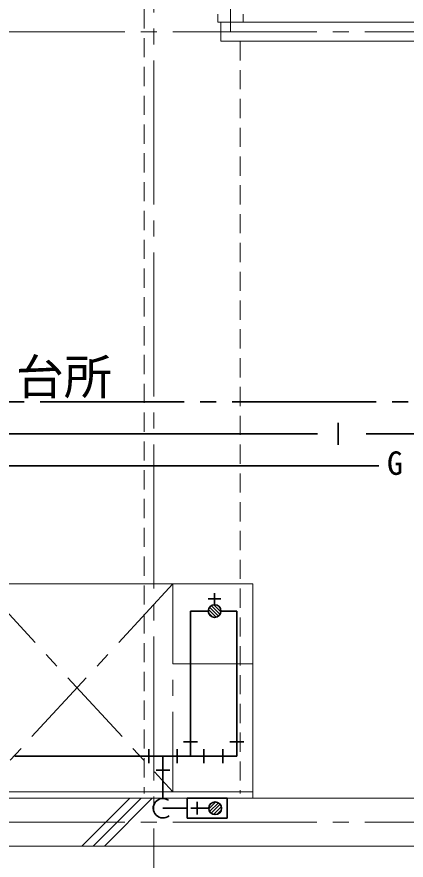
# Model space of a CAD drawing. Units: millimetres at full size, sheet at 1:50; details may follow other scales. Extents: x -9674 to 9699, y -6794 to 6791.
# Drawn here: x -2941 to -1723, y -2711 to -76 of the extents above; entities that cross this region are included whole.
import ezdxf
from ezdxf.enums import TextEntityAlignment as Align

# ---------------------------------------------------------------- set-up
doc = ezdxf.new("R2010")
doc.units = ezdxf.units.MM
doc.header["$LTSCALE"] = 50
for name, pattern in [('CHAIN1', [8, 5, -1, 1, -1]), ('CHAIN2', [12, 9, -1, 1, -1]), ('DASHED1', [1.8, 1.2, -0.6])]:
    doc.linetypes.add(name, pattern=pattern)
for name, color, linetype, lineweight in [('1-0_芯', 134, 'CHAIN2', 9), ('1-1_躯体', 134, 'Continuous', 9), ('1-2_間仕切', 134, 'Continuous', 9), ('1-3_建具', 134, 'Continuous', 9), ('1-5_設備', 134, 'Continuous', 9), ('1-8_ハッチ', 134, 'Continuous', 9), ('1-C_梁', 134, 'DASHED1', 9), ('2-3_建具', 4, 'Continuous', 35), ('2-9_金物', 1, 'CHAIN2', 35), ('2-A_文字', 6, 'Continuous', 35)]:
    doc.layers.add(name, color=color, linetype=linetype, lineweight=lineweight)
doc.layers.add('1-A_文字', color=134, linetype='Continuous')
doc.styles.add('ＭＳ ゴシック', font='')
doc.styles.get('ＭＳ ゴシック').set_extended_font_data('MS Gothic')

msp = doc.modelspace()

# ---------------------------------------------------------------- linework, layer by layer
at = {"layer": '1-0_芯'}
for p, q in [((-2512.5, 4587.68), (-2512.5, -3842.32)), ((-2272.5, 787.68), (-2272.5, -122.32)), ((-8452.5, -122.32), (8157.5, -122.32)), ((-8452.5, -2592.32), (8157.5, -2592.32))]:
    msp.add_line(p, q, dxfattribs=at)
at = {"layer": '1-1_躯体'}
for p, q in [((6197.5, -2517.32), (-6652.5, -2517.32)), ((6197.5, -2667.32), (-6652.5, -2667.32))]:
    msp.add_line(p, q, dxfattribs=at)
at = {"layer": '1-2_間仕切'}
for p, q in [((-2302.5, -92.32), (-2302.5, -152.32)), ((-662.5, -92.32), (-2302.5, -92.32)), ((-2302.5, -152.32), (-1292.5, -152.32))]:
    msp.add_line(p, q, dxfattribs=at)
at = {"layer": '1-3_建具'}
for p, q in [((-2312.5, -92.32), (-2312.5, -67.32)), ((-2232.5, -92.32), (-2232.5, -67.32)), ((-2232.5, -92.32), (-2312.5, -92.32))]:
    msp.add_line(p, q, dxfattribs=at)
at = {"layer": '1-5_設備'}
for p, q in [((-2202.5, -1847.32), (-3292.5, -1847.32)), ((-2202.5, -2517.32), (-2202.5, -1847.32)), ((-2202.5, -2497.32), (-3952.5, -2497.32))]:
    msp.add_line(p, q, dxfattribs=at)
at = {"layer": '1-5_設備', "linetype": 'CHAIN1'}
for p, q in [((-3052.5, -1847.32), (-2452.5, -2497.32)), ((-2452.5, -1847.32), (-3052.5, -2497.32)), ((-2452.5, -2497.32), (-2452.5, -1847.32)), ((-2202.5, -2097.32), (-2452.5, -2097.32))]:
    msp.add_line(p, q, dxfattribs=at)
at = {"layer": '1-8_ハッチ'}
for p, q in [((-2737.67, -2667.32), (-2587.67, -2517.32)), ((-2702.32, -2667.32), (-2552.32, -2517.32)), ((-2666.96, -2667.32), (-2516.96, -2517.32))]:
    msp.add_line(p, q, dxfattribs=at)
at = {"layer": '1-C_梁'}
for p, q in [((-2542.5, 757.68), (-2542.5, -2502.32)), ((-2242.5, -152.32), (-2242.5, -2502.32))]:
    msp.add_line(p, q, dxfattribs=at)
at = {"layer": '2-3_建具'}
for p, q in [((-3440.98, -1478.97), (-1808.35, -1478.97)), ((-2302.28, -1894.4), (-2342.28, -1894.4)), ((-2322.28, -1876.21), (-2322.28, -1912.6)), ((-2310.06, -1948.43), (-2338.12, -1920.38)), ((-2305.08, -1942.81), (-2332.49, -1915.4)), ((-2302.41, -1934.87), (-2324.56, -1912.73)), ((-2307.1, -1919.58), (-2309.26, -1917.41)), ((-2397.84, -1932.6), (-2342.28, -1932.6)), ((-2397.84, -2385.64), (-2397.84, -1932.6)), ((-2317.17, -1951.93), (-2341.62, -1927.48)), ((-2327.93, -1951.78), (-2341.47, -1938.24)), ((-2302.41, -1932.6), (-2252.68, -1932.6)), ((-2252.68, -2385.64), (-2252.68, -1932.6)), ((-2376.24, -2341.34), (-2419.44, -2341.34)), ((-2231.08, -2341.34), (-2274.28, -2341.34)), ((-2528.1, -2364.04), (-2528.1, -2407.24)), ((-2439.51, -2364.04), (-2439.51, -2407.24)), ((-2356.18, -2364.04), (-2356.18, -2407.24)), ((-2296.97, -2364.04), (-2296.97, -2407.24)), ((-2252.68, -2385.64), (-2946.8, -2385.64)), ((-2483.8, -2518.23), (-2483.8, -2385.64)), ((-2505.4, -2429.93), (-2462.2, -2429.93)), ((-2408.15, -2517.32), (-2408.15, -2579.82)), ((-2283.15, -2517.32), (-2408.15, -2517.32)), ((-2376.9, -2528.57), (-2376.9, -2568.57)), ((-2318.23, -2528.7), (-2340.38, -2550.84)), ((-2283.15, -2579.82), (-2283.15, -2517.32)), ((-2408.15, -2548.57), (-2483.8, -2548.57)), ((-2396.9, -2548.57), (-2340.51, -2548.57)), ((-2310.3, -2531.37), (-2337.71, -2558.78)), ((-2333.53, -2533.38), (-2335.69, -2535.55)), ((-2304.67, -2536.35), (-2332.73, -2564.4)), ((-2301.17, -2543.45), (-2325.62, -2567.9)), ((-2301.32, -2554.21), (-2314.87, -2567.75)), ((-2408.15, -2579.82), (-2283.15, -2579.82))]:
    msp.add_line(p, q, dxfattribs=at)
for centre in [(-2322.28, -1932.6), (-2320.51, -2548.57)]:
    msp.add_circle(centre, 20, dxfattribs=at)
msp.add_arc((-2483.8, -2548.57), 30.34, 55.151, 309.51, dxfattribs=at)
at = {"layer": '2-9_金物'}
msp.add_line((-617.43, -1278.97), (-3340.98, -1278.97), dxfattribs=at)
at = {"layer": '2-A_文字'}
for p, q in [((-1936.38, -1344.55), (-1936.38, -1413.38)), ((-2000.89, -1378.97), (-3440.98, -1378.97)), ((-1848.48, -1378.97), (-517.43, -1378.97))]:
    msp.add_line(p, q, dxfattribs=at)

# ---------------------------------------------------------------- texts
at = {"layer": '1-A_文字', "style": 'ＭＳ ゴシック'}
msp.add_text('台所', height=110, dxfattribs=at).set_placement((-2943.76, -1288.85), align=Align.BOTTOM_LEFT)
at = {"layer": '2-3_建具', "color": 7, "style": 'ＭＳ ゴシック'}
msp.add_text('G', height=73.31, dxfattribs=at).set_placement((-1783.35, -1528.97), align=Align.BOTTOM_LEFT)

doc.saveas('drawing.dxf')
